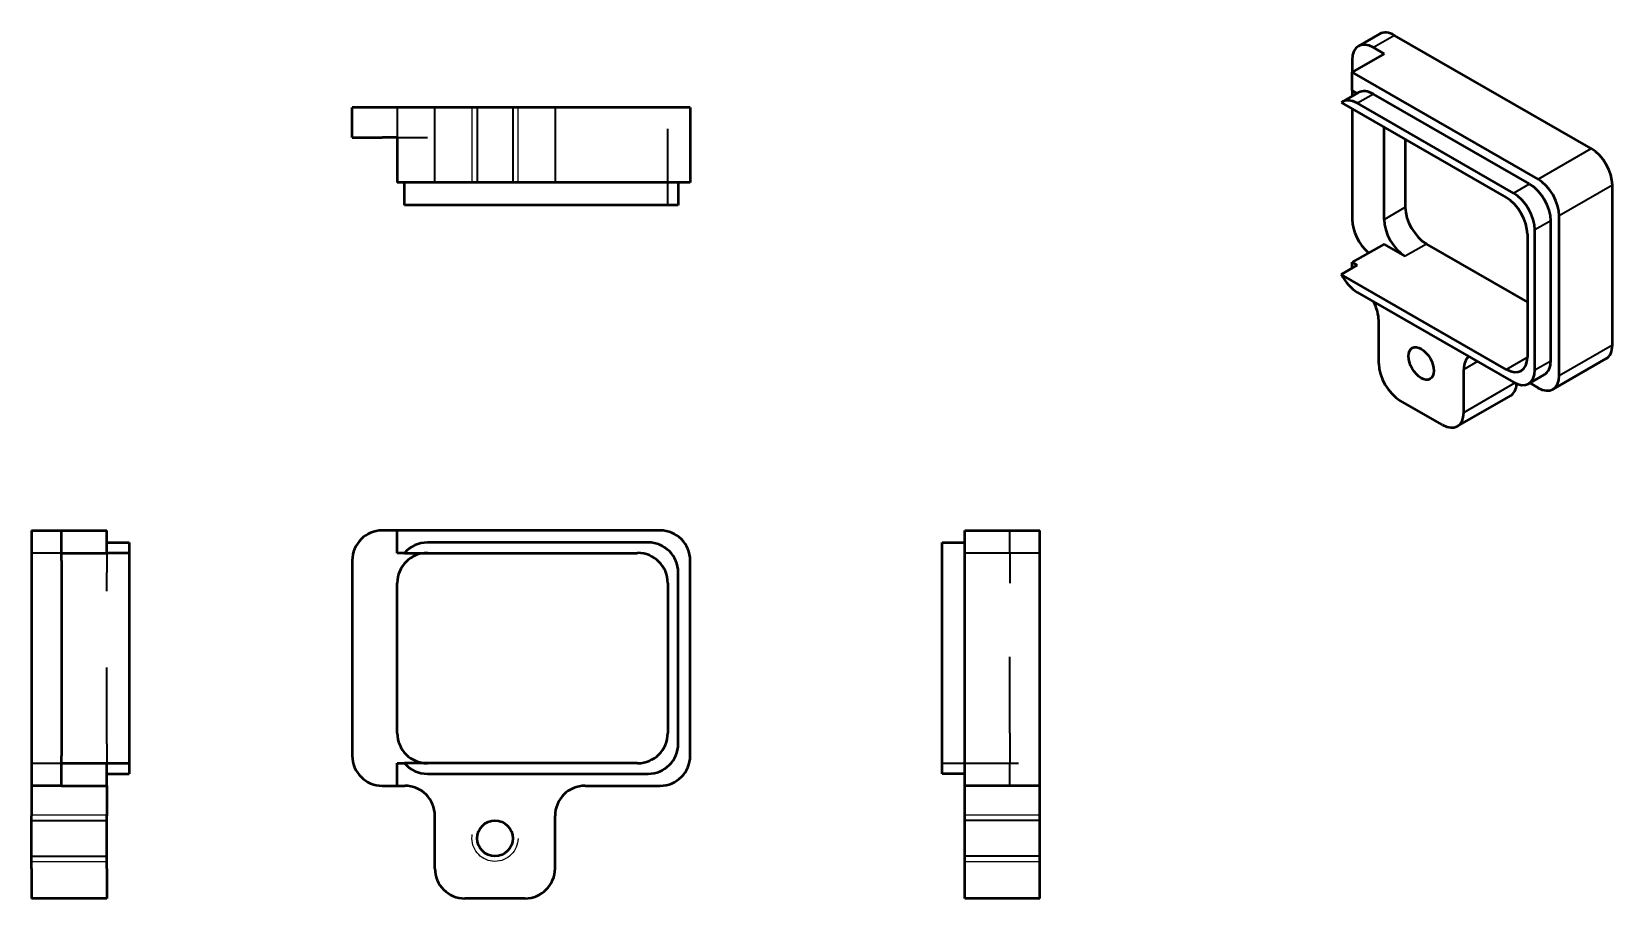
# Model space of a CAD drawing. Header units: inches. Extents: x 0.5 to 2.57, y 0.85 to 1.99.
import ezdxf

# ---------------------------------------------------------------- set-up
doc = ezdxf.new("R2010")
doc.units = ezdxf.units.IN
doc.header["$LTSCALE"] = 0.25
doc.header["$MEASUREMENT"] = 0
doc.linetypes.add('DASHED', pattern=[0.2067, 0.1654, -0.0413])
for name, color, linetype, lineweight in [('Hidden (ANSI)', 7, 'DASHED', 35), ('Hidden Narrow (ANSI)', 7, 'DASHED', 25), ('Visible (ANSI)', 7, 'Continuous', 50), ('Visible Narrow (ANSI)', 7, 'Continuous', 35)]:
    doc.layers.add(name, color=color, linetype=linetype, lineweight=lineweight)

msp = doc.modelspace()

# ---------------------------------------------------------------- linework, layer by layer
at = {"layer": 'Hidden (ANSI)', "ltscale": 0.299852}
for p, q in [((0.9782, 1.8872), (0.9782, 1.8479)), ((0.9782, 1.8479), (1.0176, 1.8479)), ((0.5383, 1.3031), (0.4989, 1.3031)), ((0.4989, 1.0275), (0.5383, 1.0275))]:
    msp.add_line(p, q, dxfattribs=at)
at = {"layer": 'Hidden (ANSI)', "ltscale": 0.952348}
for p, q in [((1.0274, 1.7888), (1.0274, 1.8872)), ((1.0827, 1.8872), (1.0827, 1.7888)), ((1.1296, 1.8872), (1.1296, 1.7888)), ((1.1849, 1.8872), (1.1849, 1.7888)), ((1.7809, 1.0669), (1.7809, 1.2638)), ((0.4989, 0.9526), (0.5974, 0.9526)), ((1.8203, 0.9526), (1.7218, 0.9526)), ((0.4989, 0.9057), (0.5974, 0.9057)), ((1.8203, 0.9057), (1.7218, 0.9057))]:
    msp.add_line(p, q, dxfattribs=at)
at = {"layer": 'Hidden (ANSI)', "ltscale": 1.238053}
for p, q in [((1.3326, 1.7593), (1.3326, 1.8872)), ((1.8203, 1.3031), (1.6923, 1.3031)), ((1.6923, 1.0275), (1.8203, 1.0275))]:
    msp.add_line(p, q, dxfattribs=at)
at = {"layer": 'Hidden (ANSI)', "ltscale": 0.224864}
for p, q in [((1.7809, 1.3031), (1.7809, 1.3327)), ((1.7809, 0.998), (1.7809, 1.0275))]:
    msp.add_line(p, q, dxfattribs=at)
at = {"layer": 'Hidden (ANSI)', "ltscale": 0.212142}
for p, q in [((0.5974, 1.3031), (0.5974, 1.2775)), ((0.5974, 1.0531), (0.5974, 1.0275))]:
    msp.add_line(p, q, dxfattribs=at)
at = {"layer": 'Hidden (ANSI)', "ltscale": 0.471064}
for p, q in [((1.7809, 1.3031), (1.7809, 1.2638)), ((1.7809, 1.0669), (1.7809, 1.0275))]:
    msp.add_line(p, q, dxfattribs=at)
at = {"layer": 'Hidden (ANSI)', "ltscale": 1.085677}
msp.add_line((0.5974, 1.0531), (0.5974, 1.2775), dxfattribs=at)
at = {"layer": 'Hidden Narrow (ANSI)', "ltscale": 0.952348}
for p, q in [((1.076, 1.8872), (1.076, 1.7888)), ((1.1364, 1.7888), (1.1364, 1.8872)), ((0.5974, 0.9593), (0.4989, 0.9593)), ((1.8203, 0.9593), (1.7218, 0.9593)), ((0.4989, 0.8989), (0.5974, 0.8989)), ((1.7218, 0.8989), (1.8203, 0.8989))]:
    msp.add_line(p, q, dxfattribs=at)
at = {"layer": 'Hidden Narrow (ANSI)', "ltscale": 1.22401}
msp.add_circle((1.1062, 0.9291), 0.0302, dxfattribs=at)
at = {"layer": 'Visible (ANSI)'}
for p, q in [((2.2378, 1.9676), (2.2657, 1.9836)), ((2.5428, 1.8334), (2.2853, 1.9817)), ((2.2714, 1.9576), (2.2296, 1.9336)), ((2.2296, 1.9495), (2.2296, 1.9336)), ((2.2714, 1.9576), (2.2575, 1.9657)), ((2.4732, 1.7933), (2.2296, 1.9336)), ((2.2296, 1.9095), (2.2296, 1.9336)), ((2.2378, 1.9066), (2.2169, 1.8946)), ((2.2362, 1.9057), (2.2296, 1.9095)), ((2.2296, 1.9095), (2.2296, 1.9019)), ((0.9192, 1.8479), (0.9192, 1.8872)), ((0.9585, 1.8872), (0.9192, 1.8872)), ((1.3227, 1.8872), (0.9585, 1.8872)), ((1.3621, 1.8872), (1.3227, 1.8872)), ((1.3621, 1.8872), (1.3621, 1.7888)), ((2.2154, 1.8936), (2.4315, 1.7692)), ((2.2296, 1.8854), (2.2296, 1.7403)), ((2.4412, 1.7748), (2.2366, 1.8927)), ((2.4621, 1.7869), (2.2575, 1.9047)), ((0.9192, 1.8479), (0.9585, 1.8479)), ((0.9782, 1.8479), (0.9585, 1.8479)), ((0.9782, 1.8479), (0.9782, 1.7888)), ((2.2714, 1.7404), (2.2714, 1.8614)), ((2.2992, 1.8453), (2.2992, 1.7564)), ((1.3227, 1.7888), (0.9782, 1.7888)), ((0.9877, 1.7593), (0.9877, 1.7888)), ((1.3621, 1.7888), (1.3227, 1.7888)), ((1.3463, 1.7888), (1.3463, 1.7593)), ((2.5707, 1.576), (2.5707, 1.7852)), ((1.0176, 1.7593), (0.9877, 1.7593)), ((1.307, 1.7593), (1.0176, 1.7593)), ((1.3463, 1.7593), (1.307, 1.7593)), ((2.5011, 1.5359), (2.5011, 1.7451)), ((2.4593, 1.721), (2.4593, 1.56)), ((2.469, 1.5432), (2.469, 1.7266)), ((2.4899, 1.5552), (2.4899, 1.7386)), ((2.2714, 1.7082), (2.2296, 1.6842)), ((2.2992, 1.6922), (2.2714, 1.7082)), ((2.3271, 1.7082), (2.4593, 1.6321)), ((2.2363, 1.6803), (2.2154, 1.6683)), ((2.2296, 1.6842), (2.2363, 1.6803)), ((2.2296, 1.6765), (2.2296, 1.6842)), ((2.4315, 1.5439), (2.2154, 1.6683)), ((2.2366, 1.6448), (2.4412, 1.527)), ((2.2644, 1.5515), (2.2644, 1.6078)), ((2.4929, 1.5178), (2.5625, 1.5579)), ((2.3758, 1.4873), (2.3758, 1.5437)), ((2.4609, 1.5251), (2.4817, 1.5371)), ((2.4624, 1.526), (2.4732, 1.5197)), ((2.348, 1.4712), (2.2923, 1.5032)), ((2.3676, 1.4692), (2.4372, 1.5093)), ((0.4989, 1.3327), (0.5383, 1.3327)), ((0.4989, 1.3327), (0.4989, 1.2933)), ((0.5383, 1.3327), (0.5974, 1.3327)), ((0.5383, 1.2933), (0.5383, 1.3327)), ((0.5974, 1.3031), (0.5974, 1.3327)), ((0.9782, 1.3327), (0.9585, 1.3327)), ((1.3227, 1.3327), (0.9782, 1.3327)), ((0.9782, 1.3031), (0.9782, 1.3327)), ((1.7218, 1.2933), (1.7218, 1.3327)), ((1.7218, 1.3327), (1.8203, 1.3327)), ((1.8203, 1.2933), (1.8203, 1.3327)), ((0.5974, 1.3169), (0.6269, 1.3169)), ((0.6269, 1.3169), (0.6269, 1.3031)), ((1.307, 1.3169), (1.0176, 1.3169)), ((1.6923, 1.3169), (1.7218, 1.3169)), ((1.6923, 1.2775), (1.6923, 1.3169)), ((0.4989, 1.2933), (0.4989, 1.0374)), ((0.5383, 1.3031), (0.5974, 1.3031)), ((0.5383, 1.2933), (0.5383, 1.0374)), ((0.6269, 1.3031), (0.5974, 1.3031)), ((0.6269, 1.3031), (0.6269, 1.2638)), ((0.9192, 1.2933), (0.9192, 1.0374)), ((0.9877, 1.3031), (0.9782, 1.3031)), ((0.9877, 1.3031), (1.2932, 1.3031)), ((1.3621, 1.0374), (1.3621, 1.2933)), ((1.7218, 1.0374), (1.7218, 1.2933)), ((1.8203, 1.0374), (1.8203, 1.2933)), ((0.6269, 1.2638), (0.6269, 1.0669)), ((0.9782, 1.0669), (0.9782, 1.2638)), ((1.3326, 1.2638), (1.3326, 1.0669)), ((1.3463, 1.0531), (1.3463, 1.2775)), ((1.6923, 1.0531), (1.6923, 1.2775)), ((0.6269, 1.0669), (0.6269, 1.0275)), ((0.4989, 1.0374), (0.4989, 0.998)), ((0.5383, 0.998), (0.5383, 1.0374)), ((1.6923, 1.0138), (1.6923, 1.0531)), ((1.7218, 0.998), (1.7218, 1.0374)), ((1.8203, 0.998), (1.8203, 1.0374)), ((0.5383, 1.0275), (0.5974, 1.0275)), ((0.5974, 0.998), (0.5974, 1.0275)), ((0.5974, 1.0275), (0.6269, 1.0275)), ((0.6269, 1.0275), (0.6269, 1.0138)), ((0.9782, 1.0275), (0.9877, 1.0275)), ((0.9782, 0.998), (0.9782, 1.0275)), ((1.2932, 1.0275), (0.9877, 1.0275)), ((0.5383, 0.998), (0.4989, 0.998)), ((0.4989, 0.998), (0.4989, 0.9586)), ((0.5383, 0.998), (0.5974, 0.998)), ((0.5974, 1.0138), (0.6269, 1.0138)), ((0.5974, 0.998), (0.5974, 0.9586)), ((0.9585, 0.998), (0.9782, 0.998)), ((0.9782, 0.998), (0.9881, 0.998)), ((1.0176, 1.0138), (1.307, 1.0138)), ((1.2243, 0.998), (1.3227, 0.998)), ((1.7218, 1.0138), (1.6923, 1.0138)), ((1.7218, 0.9586), (1.7218, 0.998)), ((1.8203, 0.998), (1.7218, 0.998)), ((1.8203, 0.9586), (1.8203, 0.998)), ((0.4989, 0.8897), (0.4989, 0.9586)), ((0.5974, 0.8897), (0.5974, 0.9586)), ((1.0274, 0.8897), (1.0274, 0.9586)), ((1.1849, 0.8897), (1.1849, 0.9586)), ((1.7218, 0.8897), (1.7218, 0.9586)), ((1.8203, 0.8897), (1.8203, 0.9586)), ((0.4989, 0.8897), (0.4989, 0.8504)), ((0.5974, 0.8897), (0.5974, 0.8504)), ((1.7218, 0.8504), (1.7218, 0.8897)), ((1.8203, 0.8504), (1.8203, 0.8897)), ((0.5974, 0.8504), (0.4989, 0.8504)), ((1.1455, 0.8504), (1.0668, 0.8504)), ((1.8203, 0.8504), (1.7218, 0.8504))]:
    msp.add_line(p, q, dxfattribs=at)
msp.add_circle((1.1062, 0.9291), 0.0234, dxfattribs=at)
for centre, start, end in [((0.9585, 1.2933), 90, 180), ((1.3227, 1.2933), 0, 90), ((1.0176, 1.2775), 90, 139.4584), ((1.307, 1.2775), 0, 90), ((1.0176, 1.2638), 90, 180), ((1.2932, 1.2638), 0, 90), ((1.0176, 1.0669), 180, 270), ((1.2932, 1.0669), 270, 0), ((0.9585, 1.0374), 180, 270), ((1.307, 1.0531), 270, 0), ((1.3227, 1.0374), 270, 0), ((1.0176, 1.0531), 220.5416, 270), ((0.9881, 0.9586), 0, 90), ((1.2243, 0.9586), 90, 180), ((1.0668, 0.8897), 180, 270), ((1.1455, 0.8897), 270, 0)]:
    msp.add_arc(centre, 0.0394, start, end, dxfattribs=at)
for centre, major_axis, start_param, end_param in [((2.2575, 1.9335), (-0.0196, 0.0341), 5.499721, 7.070517), ((2.2853, 1.9495), (-0.0196, 0.0341), 5.499721, 6.283185), ((2.2575, 1.8725), (-0.0196, 0.0341), 5.499721, 6.283185), ((2.2366, 1.8605), (-0.0196, 0.0341), 5.499721, 6.362933), ((2.5428, 1.8012), (0.0196, -0.0341), 0.787332, 2.358128), ((2.4621, 1.7547), (0.0196, -0.0341), 0.787332, 2.358128), ((2.4732, 1.7611), (0.0196, -0.0341), 0.787332, 2.358128), ((2.4315, 1.737), (0.0196, -0.0341), 0.787332, 2.358128), ((2.4412, 1.7427), (0.0196, -0.0341), 0.787332, 2.358128), ((2.2575, 1.7243), (0.0196, -0.0341), 3.928925, 5.270975), ((2.2992, 1.7244), (0.0196, -0.0341), 3.928925, 5.499721), ((2.3271, 1.7404), (-0.0196, 0.0341), 0.787332, 2.358128), ((2.2366, 1.677), (-0.0196, 0.0341), 1.494916, 2.358128), ((2.2366, 1.6238), (0.0196, -0.0341), 0.787332, 1.498732), ((2.5428, 1.592), (0.0196, -0.0341), 0, 0.787332), ((2.4036, 1.5276), (-0.0196, 0.0341), 0.075932, 0.787332), ((2.4315, 1.5761), (0.0196, -0.0341), 5.499721, 7.070517), ((2.4621, 1.5712), (0.0196, -0.0341), 0, 0.787332), ((2.2923, 1.5354), (-0.0196, 0.0341), 0.787332, 2.358128), ((2.4412, 1.5592), (0.0196, -0.0341), 5.499721, 7.070517), ((2.4732, 1.5519), (0.0196, -0.0341), 5.499721, 7.070517), ((2.4175, 1.5434), (0.0196, -0.0341), 0, 0.710675), ((2.348, 1.5034), (0.0196, -0.0341), 5.499721, 7.070517)]:
    msp.add_ellipse(centre, major_axis=major_axis, ratio=0.578093, start_param=start_param, end_param=end_param, dxfattribs=at)
msp.add_ellipse((2.3201, 1.5516), major_axis=(0.0117, -0.0203), ratio=0.578093, dxfattribs=at)
at = {"layer": 'Visible Narrow (ANSI)'}
for p, q in [((2.2853, 1.9817), (2.2575, 1.9657)), ((2.2575, 1.9047), (2.2366, 1.8927)), ((2.4732, 1.7933), (2.5428, 1.8334)), ((2.4412, 1.7748), (2.4621, 1.7869)), ((2.5707, 1.7852), (2.5011, 1.7451)), ((2.2714, 1.7404), (2.2992, 1.7564)), ((2.4899, 1.7386), (2.469, 1.7266)), ((2.3271, 1.7082), (2.2992, 1.6922)), ((2.5011, 1.5359), (2.5707, 1.576)), ((2.394, 1.5542), (2.3758, 1.5437)), ((2.4315, 1.5439), (2.4593, 1.5599)), ((2.469, 1.5432), (2.4899, 1.5552)), ((2.3758, 1.4873), (2.443, 1.526))]:
    msp.add_line(p, q, dxfattribs=at)

doc.saveas('drawing.dxf')
